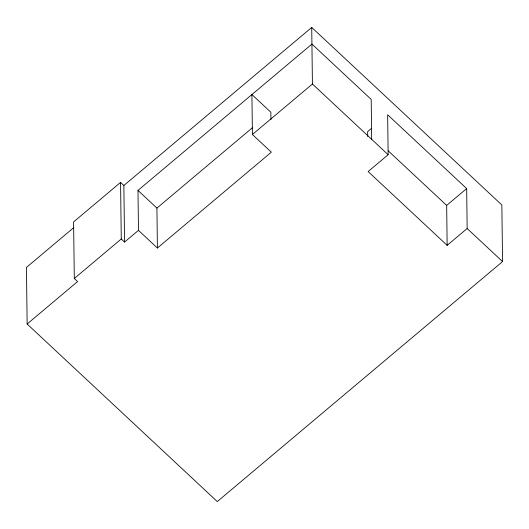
<?xml version="1.0" encoding="UTF-8"?>
<svg xmlns="http://www.w3.org/2000/svg" width="529" height="529" viewBox="0 0 529 529"><rect width="100%" height="100%" fill="white"/><g stroke="black" fill="none" stroke-linecap="round" stroke-linejoin="round"><path stroke-width="0.79" d="M123.865 185.481L120.572 182.406L73.604 221.916L74.298 278.499L77.584 281.573L27.144 324.012L217.274 501.571L502.55 261.571L501.856 204.988L311.726 27.429L123.865 185.481L124.553 242.064L138.472 230.353L137.983 190.414L311.931 44.072L371.193 99.412L371.682 139.358M73.743 227.642L26.45 267.429L27.144 324.012M270.941 119.574L270.848 112.241L251.916 94.559L252.406 134.498L271.337 152.18L157.397 248.035L156.915 208.095L252.597 127.595M74.298 278.499L121.26 238.989L120.572 182.406M252.406 134.498L312.421 84.012L311.726 27.429M371.404 128.461L367.648 131.615L367.708 136.508M388.141 154.726L368.138 171.555L447.15 245.35L467.16 228.521L466.671 188.575L387.658 114.786L388.141 154.726L312.421 84.012M447.15 245.35L446.668 205.404L466.671 188.575M388.16 150.765L446.668 205.404M467.16 228.521L502.55 261.571M137.983 190.414L156.915 208.095M138.472 230.353L157.397 248.035M121.26 238.989L124.553 242.064"/></g></svg>
